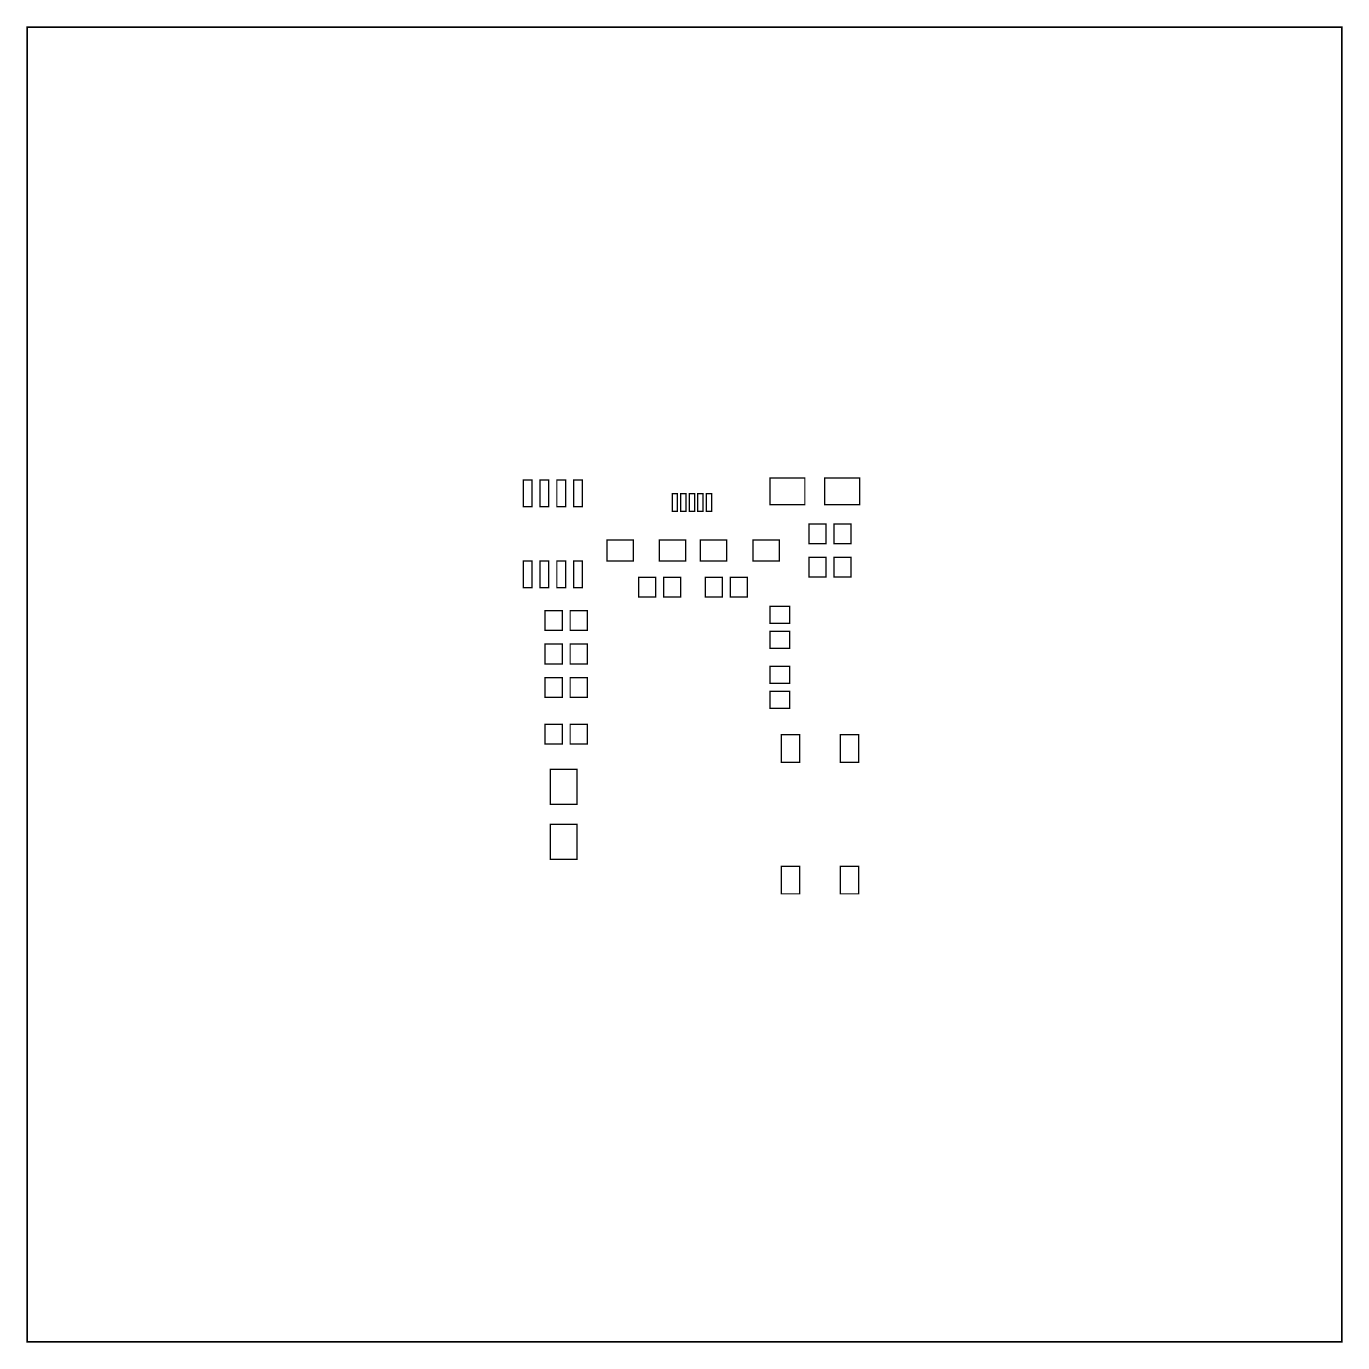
# Model space of a CAD drawing. Extents: x 0 to 3.94, y 0 to 3.94.
import ezdxf

# ---------------------------------------------------------------- set-up
doc = ezdxf.new("R2010")
doc.units = 0
doc.layers.get('0').update_dxf_attribs({"linetype": 'CONTINUOUS'})

msp = doc.modelspace()

# ---------------------------------------------------------------- linework, layer by layer
at = {"color": 0}
for points, const_width in [([(0.00239, 3.9394), (3.9394, 3.9394), (3.9394, 0.00239), (0.00239, 0.00239), (0.00239, 3.9394)], 0.0048), ([(1.48861, 2.58317), (1.5146, 2.58317), (1.5146, 2.50315), (1.48861, 2.50315), (1.48861, 2.58317)], 0.00394), ([(1.53862, 2.58317), (1.56461, 2.58317), (1.56461, 2.50315), (1.53862, 2.50315), (1.53862, 2.58317)], 0.00394), ([(1.5886, 2.58317), (1.61458, 2.58317), (1.61458, 2.50315), (1.5886, 2.50315), (1.5886, 2.58317)], 0.00394), ([(1.63861, 2.58317), (1.66461, 2.58317), (1.66461, 2.50315), (1.63861, 2.50315), (1.63861, 2.58317)], 0.00394), ([(2.22678, 2.58908), (2.33122, 2.58908), (2.33122, 2.50917), (2.22678, 2.50917), (2.22678, 2.58908)], 0.00394), ([(2.391, 2.58908), (2.49539, 2.58908), (2.49539, 2.50917), (2.391, 2.50917), (2.391, 2.58908)], 0.00394), ([(1.93403, 2.54243), (1.94971, 2.54243), (1.94971, 2.48936), (1.93403, 2.48936), (1.93403, 2.54243)], 0.00394), ([(1.95958, 2.54243), (1.97532, 2.54243), (1.97532, 2.48936), (1.95958, 2.48936), (1.95958, 2.54243)], 0.00394), ([(1.98519, 2.54243), (2.00092, 2.54243), (2.00092, 2.48936), (1.98519, 2.48936), (1.98519, 2.54243)], 0.00394), ([(2.01079, 2.54243), (2.02647, 2.54243), (2.02647, 2.48936), (2.01079, 2.48936), (2.01079, 2.54243)], 0.00394), ([(2.03629, 2.54243), (2.05208, 2.54243), (2.05208, 2.48936), (2.03629, 2.48936), (2.03629, 2.54243)], 0.00394), ([(2.34358, 2.45176), (2.39458, 2.45176), (2.39458, 2.39264), (2.34358, 2.39264), (2.34358, 2.45176)], 0.00394), ([(2.41851, 2.45176), (2.46951, 2.45176), (2.46951, 2.39264), (2.41851, 2.39264), (2.41851, 2.45176)], 0.00394), ([(1.73839, 2.40365), (1.81722, 2.40365), (1.81722, 2.34076), (1.73839, 2.34076), (1.73839, 2.40365)], 0.00394), ([(1.89589, 2.40365), (1.97472, 2.40365), (1.97472, 2.34076), (1.89589, 2.34076), (1.89589, 2.40365)], 0.00394), ([(2.01839, 2.40365), (2.09722, 2.40365), (2.09722, 2.34076), (2.01839, 2.34076), (2.01839, 2.40365)], 0.00394), ([(2.17589, 2.40365), (2.25472, 2.40365), (2.25472, 2.34076), (2.17589, 2.34076), (2.17589, 2.40365)], 0.00394), ([(1.48861, 2.34115), (1.5146, 2.34115), (1.5146, 2.26112), (1.48861, 2.26112), (1.48861, 2.34115)], 0.00394), ([(1.53862, 2.34115), (1.56461, 2.34115), (1.56461, 2.26112), (1.53862, 2.26112), (1.53862, 2.34115)], 0.00394), ([(1.5886, 2.34115), (1.61458, 2.34115), (1.61458, 2.26112), (1.5886, 2.26112), (1.5886, 2.34115)], 0.00394), ([(1.63861, 2.34115), (1.66461, 2.34115), (1.66461, 2.26112), (1.63861, 2.26112), (1.63861, 2.34115)], 0.00394), ([(2.34358, 2.35178), (2.39458, 2.35178), (2.39458, 2.29269), (2.34358, 2.29269), (2.34358, 2.35178)], 0.00394), ([(2.41851, 2.35178), (2.46951, 2.35178), (2.46951, 2.29269), (2.41851, 2.29269), (2.41851, 2.35178)], 0.00394), ([(1.83361, 2.29172), (1.8846, 2.29172), (1.8846, 2.23264), (1.83361, 2.23264), (1.83361, 2.29172)], 0.00394), ([(1.90853, 2.29172), (1.95953, 2.29172), (1.95953, 2.23264), (1.90853, 2.23264), (1.90853, 2.29172)], 0.00394), ([(2.03358, 2.29172), (2.08458, 2.29172), (2.08458, 2.23264), (2.03358, 2.23264), (2.03358, 2.29172)], 0.00394), ([(2.10851, 2.29172), (2.1595, 2.29172), (2.1595, 2.23264), (2.10851, 2.23264), (2.10851, 2.29172)], 0.00394), ([(1.5536, 2.19174), (1.6046, 2.19174), (1.6046, 2.13265), (1.5536, 2.13265), (1.5536, 2.19174)], 0.00394), ([(1.62853, 2.19174), (1.67953, 2.19174), (1.67953, 2.13265), (1.62853, 2.13265), (1.62853, 2.19174)], 0.00394), ([(2.227, 2.20514), (2.28608, 2.20514), (2.28608, 2.15414), (2.227, 2.15414), (2.227, 2.20514)], 0.00394), ([(2.227, 2.13021), (2.28608, 2.13021), (2.28608, 2.07921), (2.227, 2.07921), (2.227, 2.13021)], 0.00394), ([(1.5536, 2.09179), (1.6046, 2.09179), (1.6046, 2.03267), (1.5536, 2.03267), (1.5536, 2.09179)], 0.00394), ([(1.62853, 2.09179), (1.67953, 2.09179), (1.67953, 2.03267), (1.62853, 2.03267), (1.62853, 2.09179)], 0.00394), ([(2.227, 2.02513), (2.28608, 2.02513), (2.28608, 1.97412), (2.227, 1.97412), (2.227, 2.02513)], 0.00394), ([(1.5536, 1.99181), (1.6046, 1.99181), (1.6046, 1.93267), (1.5536, 1.93267), (1.5536, 1.99181)], 0.00394), ([(1.62853, 1.99181), (1.67953, 1.99181), (1.67953, 1.93267), (1.62853, 1.93267), (1.62853, 1.99181)], 0.00394), ([(2.227, 1.95025), (2.28608, 1.95025), (2.28608, 1.89925), (2.227, 1.89925), (2.227, 1.95025)], 0.00394), ([(1.5536, 1.85178), (1.6046, 1.85178), (1.6046, 1.79269), (1.5536, 1.79269), (1.5536, 1.85178)], 0.00394), ([(1.62853, 1.85178), (1.67953, 1.85178), (1.67953, 1.79269), (1.62853, 1.79269), (1.62853, 1.85178)], 0.00394), ([(2.26042, 1.82032), (2.31549, 1.82032), (2.31549, 1.73779), (2.26042, 1.73779), (2.26042, 1.82032)], 0.00394), ([(2.43761, 1.82032), (2.49268, 1.82032), (2.49268, 1.73779), (2.43761, 1.73779), (2.43761, 1.82032)], 0.00394), ([(1.5695, 1.71642), (1.64942, 1.71642), (1.64942, 1.61203), (1.5695, 1.61203), (1.5695, 1.71642)], 0.00394), ([(1.5695, 1.55225), (1.64942, 1.55225), (1.64942, 1.44781), (1.5695, 1.44781), (1.5695, 1.55225)], 0.00394), ([(2.26042, 1.42665), (2.31549, 1.42665), (2.31549, 1.34402), (2.26042, 1.34402), (2.26042, 1.42665)], 0.00394), ([(2.43761, 1.42665), (2.49268, 1.42665), (2.49268, 1.34402), (2.43761, 1.34402), (2.43761, 1.42665)], 0.00394)]:
    msp.add_lwpolyline(points, close=True, dxfattribs=dict(at, const_width=const_width))

doc.saveas('drawing.dxf')
